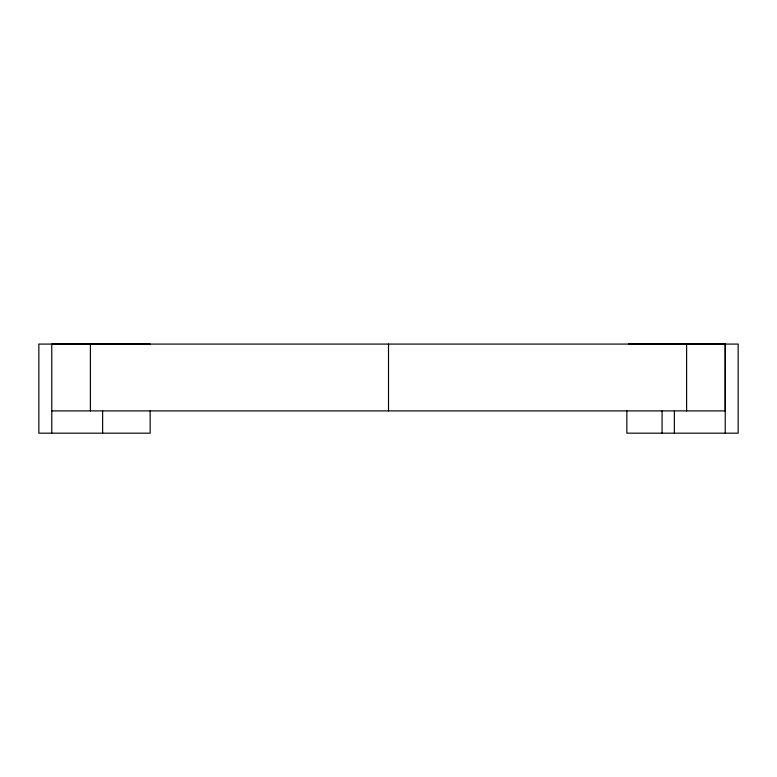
<?xml version="1.0" encoding="UTF-8"?>
<svg xmlns="http://www.w3.org/2000/svg" width="777" height="777" viewBox="0 0 777 777"><rect width="100%" height="100%" fill="white"/><g stroke="black" fill="none" stroke-linecap="round" stroke-linejoin="round"><path stroke-width="1.17" d="M725.203 410.897L725.213 344.075M662.072 344.075L663.801 343.822M650.611 344.075L653.952 343.822M640.763 344.075L645.493 343.822L628.467 344.075L715.209 343.822M75.534 344.075L82.216 343.822M67.269 343.822L51.768 344.075L51.768 433.177M61.791 343.822L150.155 344.075M51.768 410.897L725.232 410.897M709.731 343.822L725.232 344.075L725.232 433.177M694.784 343.822L701.466 344.075M148.533 344.075L131.507 343.822L136.237 344.075M123.048 343.822L126.389 344.075M113.199 343.822L114.928 344.075M686.615 344.075L686.615 410.897M674.368 410.897L674.368 433.177M662.072 410.897L662.072 433.177M626.845 410.897L626.845 433.177L738.15 433.177L738.15 344.075L38.85 344.075L38.85 433.177L150.155 433.177L150.155 410.897M388.5 344.075L388.5 410.897M102.632 410.897L102.632 433.177M90.385 344.075L90.385 410.897"/></g></svg>
